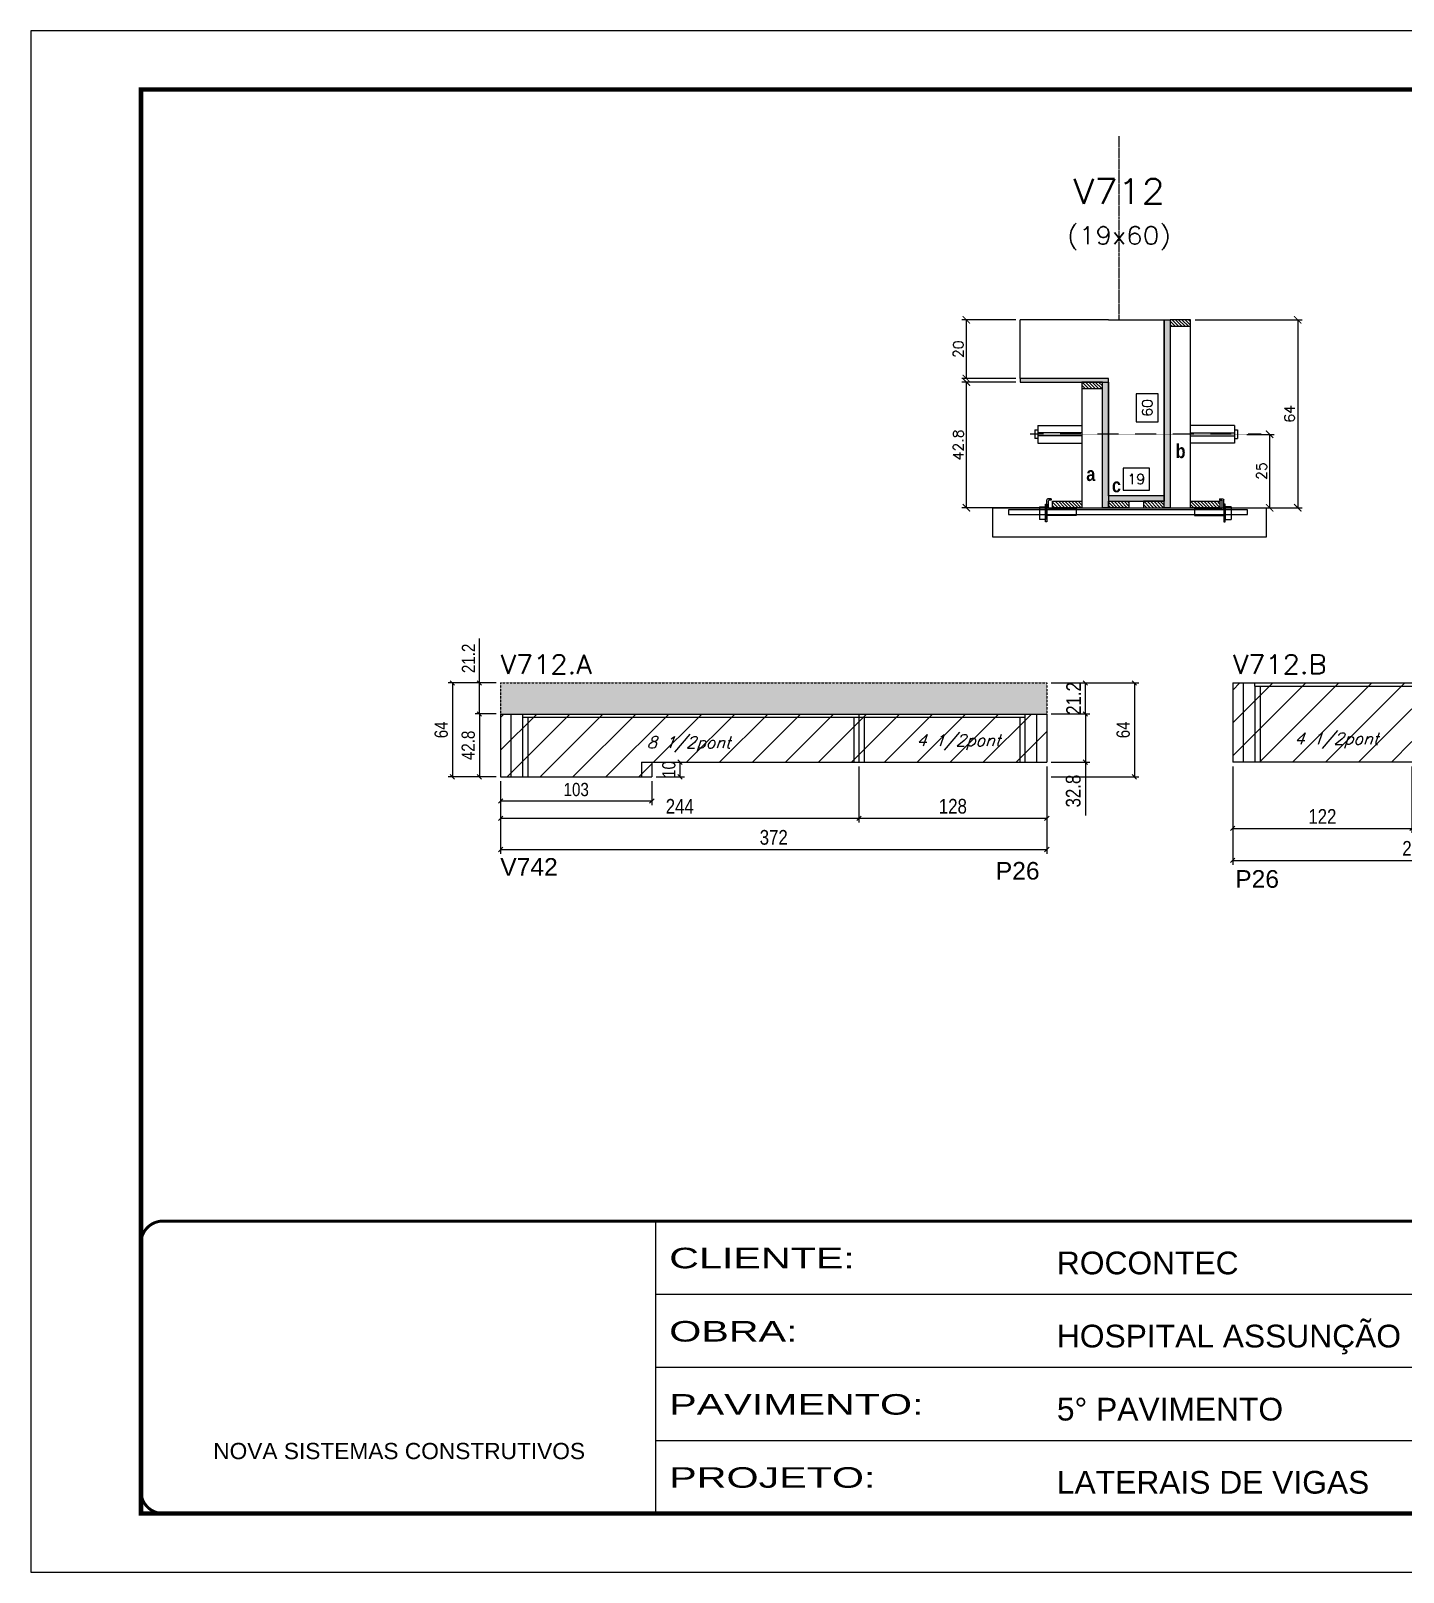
# Model space of a CAD drawing. Extents: x -20960 to -5926, y -2106 to 21915.
# Drawn here: x -9023 to -8089, y 16271 to 17321 of the extents above; entities that cross this region are included whole.
import ezdxf
from ezdxf.enums import TextEntityAlignment as Align

# ---------------------------------------------------------------- set-up
doc = ezdxf.new("R2010")
doc.units = 0
for name, pattern in [('CONTINUO', [0]), ('DASHED', [0.75, 0.5, -0.25]), ('HIDDEN', [0.375, 0.25, -0.125])]:
    doc.linetypes.add(name, pattern=pattern)
for name, color, linetype in [('5', 5, 'Continuous'), ('barrote', 251, 'Continuous'), ('COTA', 241, 'Continuous'), ('Cota Seção (2x)', 4, 'Continuous'), ('detalhes', 4, 'Continuous'), ('Painéis', 200, 'Continuous'), ('presilha', 1, 'Continuous'), ('Reaproveitamento', 251, 'Continuous'), ('SARR_2.2x7', 40, 'Continuous'), ('SARR_3.5x7', 81, 'Continuous'), ('TENSOR', 3, 'Continuous'), ('texto', 7, 'Continuous'), ('Texto de Titulo', 7, 'Continuous'), ('Texto Qtd Sarr', 242, 'Continuous')]:
    doc.layers.add(name, color=color, linetype=linetype)
for name, color, linetype, lineweight in [('CONCRETO', 251, 'Continuous', 25), ('Folhas', 255, 'Continuous', 9), ('Hachura', 251, 'Continuous', 9), ('Madeira', 126, 'Continuous', 18), ('SARRAFO DE PRESSAO', 251, 'DASHED', 9), ('SCO-___-LAJ', 2, 'Continuous', 0), ('Texto Seção', 7, 'Continuous', 15)]:
    doc.layers.add(name, color=color, linetype=linetype, lineweight=lineweight)
doc.styles.add('ARIAL', font='arial.ttf')
doc.styles.add('COTA TECNICA', font='techl___.ttf', dxfattribs={"height": 10})
doc.styles.add('COTA TECNICA-50', font='techl___.ttf', dxfattribs={"height": 9})
doc.styles.add('REGUA-120', font='ROMANS.shx', dxfattribs={"height": 15})
doc.styles.add('Romans', font='romans.shx')
doc.styles.get("Standard").update_dxf_attribs({"font": 'arial.ttf'})
doc.styles.add('TECNICA', font='techb___.ttf', dxfattribs={"height": 10})
doc.styles.add('Tecnologia', font='')
doc.styles.get('Tecnologia').set_extended_font_data('Forgotten Futurist')
doc.dimstyles.new('COTA PAINEL-50', dxfattribs={"dimtxt": 9, "dimasz": 3, "dimexe": 3, "dimexo": 3, "dimgap": 3, "dimtad": 1, "dimdec": 1, "dimzin": 12, "dimdsep": 46, "dimtxsty": 'COTA TECNICA-50', "dimblk1": 'OBLIQUE', "dimblk2": 'OBLIQUE', "dimsah": 1, "dimcen": 0.9, "dimclrd": 4, "dimclre": 4, "dimclrt": 240, "dimadec": 1, "dimazin": 3, "dimtfac": 1, "dimtdec": 1, "dimtmove": 0, "dimatfit": 3, "dimfxl": 1, "dimtolj": 1, "dimtzin": 12, "dimarcsym": 0})
doc.dimstyles.new('Cota Seção (2x)', dxfattribs={"dimtxt": 7, "dimasz": 5, "dimexe": 3, "dimexo": 3, "dimgap": 2, "dimtad": 3, "dimdec": 1, "dimlfac": 0.5, "dimzin": 12, "dimdsep": 46, "dimtxsty": 'Romans', "dimblk": 'ARCHTICK', "dimcen": 0, "dimclrd": 4, "dimclre": 4, "dimclrt": 1, "dimadec": 1, "dimazin": 3, "dimtfac": 1, "dimtdec": 1, "dimtmove": 0, "dimatfit": 3, "dimldrblk": 'OBLIQUE', "dimfxl": 1, "dimtolj": 1, "dimtzin": 12, "dimarcsym": 0})
doc.dimstyles.new('Cota Seção interna', dxfattribs={"dimtxt": 7, "dimasz": 6, "dimexe": 0.18, "dimexo": 2, "dimgap": -4, "dimtad": 3, "dimdec": 1, "dimlfac": 0.5, "dimzin": 12, "dimdsep": 46, "dimtxsty": 'Romans', "dimblk": 'ARCHTICK', "dimcen": 0.09, "dimse1": 1, "dimse2": 1, "dimsd1": 1, "dimsd2": 1, "dimclrd": 180, "dimclre": 5, "dimclrt": 1, "dimadec": 0, "dimazin": 3, "dimtfac": 1, "dimtdec": 1, "dimtofl": 0, "dimtmove": 0, "dimatfit": 3, "dimldrblk": 'ARCHTICK', "dimfxl": 1, "dimtolj": 1, "dimtzin": 0, "dimarcsym": 0})
doc.dimstyles.new('PAINEL', dxfattribs={"dimtxt": 10, "dimasz": 3, "dimexe": 3, "dimexo": 3, "dimgap": 3, "dimtad": 1, "dimdec": 1, "dimzin": 12, "dimdsep": 46, "dimtxsty": 'COTA TECNICA', "dimblk1": 'OBLIQUE', "dimblk2": 'OBLIQUE', "dimsah": 1, "dimcen": 0.9, "dimclrd": 4, "dimclre": 4, "dimclrt": 240, "dimadec": 1, "dimazin": 3, "dimtfac": 1, "dimtdec": 1, "dimtmove": 0, "dimatfit": 3, "dimfxl": 1, "dimtolj": 1, "dimtzin": 12, "dimarcsym": 0})
pattern_1 = [(45, (3022.372, 1212.04), (-11.22532, 11.22532), [])]

# ---------------------------------------------------------------- blocks, each defined once
blk = doc.blocks.new('9999999999')
at = {"color": 30, "linetype": 'CONTINUO'}
for p, q in [((98564.6, 34230.2), (98564.6, 34429.4)), ((98564.6, 34379.6), (99584, 34379.6)), ((98564.6, 34329.8), (99488, 34329.8)), ((98564.6, 34280), (99488, 34280))]:
    blk.add_line(p, q, dxfattribs=at)
at = {"color": 30, "linetype": 'CONTINUO', "const_width": 2}
blk.add_lwpolyline([(99584, 34230.2), (99584, 34414.4, 0.414214), (99569, 34429.4), (98229, 34429.4, 0.414214), (98214, 34414.4), (98214, 34245.2, 0.414214), (98229, 34230.2), (99584, 34230.2)], format="xyb", dxfattribs=at)
at = {"layer": 'Folhas'}
blk.add_lwpolyline([(98139, 34190.2), (99624, 34190.2), (99624, 35240.2), (98139, 35240.2)], close=True, dxfattribs=at)
at = {"layer": 'Folhas', "color": 30, "const_width": 3}
blk.add_lwpolyline([(98214, 34230.2), (99584, 34230.2), (99584, 35200.2), (98214, 35200.2)], close=True, dxfattribs=at)
at = {"color": 7, "linetype": 'Continuous', "ltscale": 5, "style": 'ARIAL'}
for s, height, p in [('ROCONTEC', 15.48, (98837.7, 34393.1)), ('HOSPITAL ASSUNÇÃO', 15.483, (98837.7, 34343.3)), ('5° PAVIMENTO', 15.483, (98837.7, 34293.5)), ('NOVA SISTEMAS CONSTRUTIVOS', 11.059, (98263.2, 34267.2)), ('LATERAIS DE VIGAS', 15.483, (98837.7, 34243.7))]:
    blk.add_text(s, height=height, dxfattribs=at).set_placement(p)
at = {"layer": 'Folhas', "color": 7, "style": 'Tecnologia', "width": 1.5}
for s, p in [('CLIENTE:', (98573.7, 34397.2)), ('OBRA:', (98573.7, 34347.3)), ('PAVIMENTO:', (98573.7, 34297.5)), ('PROJETO:', (98573.7, 34247.7))]:
    blk.add_text(s, height=14, dxfattribs=at).set_placement(p)
blk = doc.blocks.new('titulo1')
at = {"layer": 'Defpoints', "color": 252, "linetype": 'HIDDEN', "ltscale": 2}
blk.add_line((0, 0), (0, 125), dxfattribs=at)
at = {"layer": 'Defpoints', "style": 'Romans', "oblique": 15}
blk.add_attdef('FOLHA', text='', height=10, dxfattribs=at).set_placement((0, 15.6), align=Align.MIDDLE_CENTER)
at = {"layer": 'Texto Qtd Sarr', "color": 3, "style": 'Romans', "oblique": 15}
for tag, height, p in [('TITULO', 17, (0, 71.4)), ('SEÇÃO', 12, (0, 41.5))]:
    blk.add_attdef(tag, text='', height=height, dxfattribs=at).set_placement(p, align=Align.MIDDLE_CENTER)
blk = doc.blocks.new('_ArchTick')
at = {"color": 0, "linetype": 'ByBlock', "const_width": 0.15}
blk.add_lwpolyline([(-0.5, -0.5), (0.5, 0.5)], dxfattribs=at)
blk = doc.blocks.new('*D1689')
at = {"layer": 'COTA', "color": 4, "lineweight": -2, "transparency": 16777216}
for p, q in [((-8352.7, 17081.8), (-8389.4, 17081.8)), ((-8386.4, 16996.2), (-8386.4, 17081.8)), ((-8335.1, 16996.2), (-8389.4, 16996.2))]:
    blk.add_line(p, q, dxfattribs=at)
at = {"layer": 'Defpoints', "color": 0, "transparency": 16777216}
for p in [(-8386.4, 17081.8), (-8349.7, 17081.8), (-8332.1, 16996.2)]:
    blk.add_point(p, dxfattribs=at)
at = {"layer": 'COTA', "color": 4, "lineweight": -2, "transparency": 16777216, "xscale": 5, "yscale": 5, "zscale": 5}
for p, rotation in [((-8386.4, 17081.8), 90), ((-8386.4, 16996.2), 270)]:
    blk.add_blockref('_ArchTick', p, dxfattribs=dict(at, rotation=rotation))
at = {"layer": 'COTA', "color": 1, "transparency": 16777216, "insert": (-8391.9, 17039), "char_height": 7, "attachment_point": 5, "rotation": 90, "style": 'Romans'}
blk.add_mtext('\\A1;42.8', dxfattribs=at)
blk = doc.blocks.new('_Oblique')
at = {"color": 0, "linetype": 'ByBlock', "lineweight": -2}
blk.add_line((-0.5, -0.5), (0.5, 0.5), dxfattribs=at)
blk = doc.blocks.new('*D1690')
at = {"layer": 'COTA', "color": 4, "lineweight": -2, "transparency": 16777216}
for p, q in [((-8352.7, 17124.2), (-8389.4, 17124.2)), ((-8386.4, 17084.2), (-8386.4, 17124.2)), ((-8352.7, 17084.2), (-8389.4, 17084.2))]:
    blk.add_line(p, q, dxfattribs=at)
at = {"layer": 'Defpoints', "color": 0, "transparency": 16777216}
for p in [(-8386.4, 17124.2), (-8349.7, 17124.2), (-8349.7, 17084.2)]:
    blk.add_point(p, dxfattribs=at)
at = {"layer": 'COTA', "color": 4, "lineweight": -2, "transparency": 16777216, "xscale": 5, "yscale": 5, "zscale": 5}
for p, rotation in [((-8386.4, 17124.2), 90), ((-8386.4, 17084.2), 270)]:
    blk.add_blockref('_ArchTick', p, dxfattribs=dict(at, rotation=rotation))
at = {"layer": 'COTA', "color": 1, "transparency": 16777216, "insert": (-8391.9, 17104.2), "char_height": 7, "attachment_point": 5, "rotation": 90, "style": 'Romans'}
blk.add_mtext('\\A1;20', dxfattribs=at)
blk = doc.blocks.new('*D1691')
at = {"layer": 'Cota Seção (2x)', "color": 180, "lineweight": -2, "transparency": 16777216}
for p, q in [((-8255.7, 17073.7), (-8270.7, 17073.7)), ((-8270.7, 17073.7), (-8270.7, 17054.7)), ((-8255.7, 17054.7), (-8255.7, 17073.7)), ((-8270.7, 17054.7), (-8255.7, 17054.7))]:
    blk.add_line(p, q, dxfattribs=at)
at = {"layer": 'Defpoints', "color": 0, "transparency": 16777216}
for p in [(-8289.7, 17124.2), (-8251.7, 17124.2), (-8289.7, 17004.2)]:
    blk.add_point(p, dxfattribs=at)
at = {"layer": 'Cota Seção (2x)', "color": 1, "transparency": 16777216, "insert": (-8263.2, 17064.2), "char_height": 7, "attachment_point": 5, "rotation": 90, "style": 'Romans'}
blk.add_mtext('\\A1;60', dxfattribs=at)
blk = doc.blocks.new('PRESILHA METÁLICA 1')
at = {"layer": 'presilha'}
for p, q in [((7.5, 10.6), (7.5, 19.9)), ((12, 21), (8.6, 21)), ((9, 11.6), (9, 18.9)), ((12, 19.5), (9.6, 19.5)), ((12, 21), (12, 19.5)), ((0, 13), (6, 13)), ((0, 13), (0, 0)), ((6, 0), (0, 0)), ((6, 15.5), (7.5, 15.5)), ((6, -2.5), (6, 15.5)), ((6, 13), (6, 0)), ((7.5, 15.5), (7.5, -2.5)), ((37.5, 4.1), (7.5, 4.1)), ((37.5, 11), (9.6, 11)), ((37.5, 11), (37.5, 4.1)), ((7.5, -2.5), (6, -2.5))]:
    blk.add_line(p, q, dxfattribs=at)
for centre, radius, start, end in [((8.6, 19.9), 1.14, 90, 180), ((9.6, 18.9), 0.57, 90, 180), ((9.6, 11.6), 0.57, 180, 270)]:
    blk.add_arc(centre, radius, start, end, dxfattribs=at)
blk = doc.blocks.new('*D1692')
at = {"layer": 'Cota Seção (2x)', "color": 180, "lineweight": -2, "transparency": 16777216}
for p, q in [((-8261.7, 17023.2), (-8279.7, 17023.2)), ((-8279.7, 17023.2), (-8279.7, 17008.2)), ((-8261.7, 17008.2), (-8261.7, 17023.2)), ((-8279.7, 17008.2), (-8261.7, 17008.2))]:
    blk.add_line(p, q, dxfattribs=at)
at = {"layer": 'Defpoints', "color": 0, "transparency": 16777216}
for p in [(-8289.7, 17004.2), (-8289.7, 16996.2), (-8251.7, 16996.2)]:
    blk.add_point(p, dxfattribs=at)
at = {"layer": 'Cota Seção (2x)', "color": 1, "transparency": 16777216, "insert": (-8270.7, 17015.7), "char_height": 7, "attachment_point": 5, "style": 'Romans'}
blk.add_mtext('\\A1;19', dxfattribs=at)
blk = doc.blocks.new('*D1694')
at = {"layer": 'COTA', "color": 4, "lineweight": -2, "transparency": 16777216}
for p, q in [((-8230.7, 17124.2), (-8157.8, 17124.2)), ((-8160.8, 17124.2), (-8160.8, 16996.2)), ((-8230.7, 16996.2), (-8157.8, 16996.2))]:
    blk.add_line(p, q, dxfattribs=at)
at = {"layer": 'Defpoints', "color": 0, "transparency": 16777216}
for p in [(-8233.7, 17124.2), (-8233.7, 16996.2), (-8160.8, 16996.2)]:
    blk.add_point(p, dxfattribs=at)
at = {"layer": 'COTA', "color": 4, "lineweight": -2, "transparency": 16777216, "xscale": 5, "yscale": 5, "zscale": 5}
for p, rotation in [((-8160.8, 17124.2), 90), ((-8160.8, 16996.2), 270)]:
    blk.add_blockref('_ArchTick', p, dxfattribs=dict(at, rotation=rotation))
at = {"layer": 'COTA', "color": 1, "transparency": 16777216, "insert": (-8166.3, 17060.2), "char_height": 7, "attachment_point": 5, "rotation": 90, "style": 'Romans'}
blk.add_mtext('\\A1;64', dxfattribs=at)
blk = doc.blocks.new('*D1693')
at = {"layer": 'COTA', "color": 4, "lineweight": -2, "transparency": 16777216}
for p, q in [((-8195.4, 17046.2), (-8176.9, 17046.2)), ((-8179.9, 17046.2), (-8179.9, 16996.2)), ((-8195.4, 16996.2), (-8176.9, 16996.2))]:
    blk.add_line(p, q, dxfattribs=at)
at = {"layer": 'Defpoints', "color": 0, "transparency": 16777216}
for p in [(-8198.4, 17046.2), (-8198.4, 16996.2), (-8179.9, 16996.2)]:
    blk.add_point(p, dxfattribs=at)
at = {"layer": 'COTA', "color": 4, "lineweight": -2, "transparency": 16777216, "xscale": 5, "yscale": 5, "zscale": 5}
for p, rotation in [((-8179.9, 17046.2), 90), ((-8179.9, 16996.2), 270)]:
    blk.add_blockref('_ArchTick', p, dxfattribs=dict(at, rotation=rotation))
at = {"layer": 'COTA', "color": 1, "transparency": 16777216, "insert": (-8185.4, 17021.2), "char_height": 7, "attachment_point": 5, "rotation": 90, "style": 'Romans'}
blk.add_mtext('\\A1;25', dxfattribs=at)
blk = doc.blocks.new('*D1701')
at = {"layer": 'COTA', "color": 4, "linetype": 'ByBlock', "lineweight": -2, "transparency": 16777216}
for p, q in [((-8459.6, 16819.9), (-8459.6, 16781.7)), ((-8703.6, 16809.9), (-8703.6, 16781.7)), ((-8703.6, 16784.7), (-8459.6, 16784.7))]:
    blk.add_line(p, q, dxfattribs=at)
at = {"layer": 'Defpoints', "color": 0, "linetype": 'ByBlock', "transparency": 16777216}
for p in [(-8459.6, 16822.9), (-8703.6, 16812.9), (-8459.6, 16784.7)]:
    blk.add_point(p, dxfattribs=at)
at = {"layer": 'COTA', "color": 4, "linetype": 'ByBlock', "lineweight": -2, "transparency": 16777216, "xscale": 3, "yscale": 3, "zscale": 3, "rotation": 180}
blk.add_blockref('_Oblique', (-8703.6, 16784.7), dxfattribs=at)
at = {"layer": 'COTA', "color": 4, "linetype": 'ByBlock', "lineweight": -2, "transparency": 16777216, "xscale": 3, "yscale": 3, "zscale": 3}
blk.add_blockref('_Oblique', (-8459.6, 16784.7), dxfattribs=at)
at = {"layer": 'COTA', "color": 240, "linetype": 'ByBlock', "transparency": 16777216, "insert": (-8581.6, 16792.8), "char_height": 10, "attachment_point": 5, "style": 'COTA TECNICA'}
blk.add_mtext('\\A1;244', dxfattribs=at)
blk = doc.blocks.new('*D1702')
at = {"layer": 'COTA', "color": 4, "linetype": 'ByBlock', "lineweight": -2, "transparency": 16777216}
for p, q in [((-8459.6, 16819.9), (-8459.6, 16781.7)), ((-8331.6, 16819.9), (-8331.6, 16781.7)), ((-8459.6, 16784.7), (-8331.6, 16784.7))]:
    blk.add_line(p, q, dxfattribs=at)
at = {"layer": 'Defpoints', "color": 0, "linetype": 'ByBlock', "transparency": 16777216}
for p in [(-8459.6, 16822.9), (-8331.6, 16822.9), (-8331.6, 16784.7)]:
    blk.add_point(p, dxfattribs=at)
at = {"layer": 'COTA', "color": 4, "linetype": 'ByBlock', "lineweight": -2, "transparency": 16777216, "xscale": 3, "yscale": 3, "zscale": 3, "rotation": 180}
blk.add_blockref('_Oblique', (-8459.6, 16784.7), dxfattribs=at)
at = {"layer": 'COTA', "color": 4, "linetype": 'ByBlock', "lineweight": -2, "transparency": 16777216, "xscale": 3, "yscale": 3, "zscale": 3}
blk.add_blockref('_Oblique', (-8331.6, 16784.7), dxfattribs=at)
at = {"layer": 'COTA', "color": 240, "linetype": 'ByBlock', "transparency": 16777216, "insert": (-8395.6, 16792.8), "char_height": 10, "attachment_point": 5, "style": 'COTA TECNICA'}
blk.add_mtext('\\A1;128', dxfattribs=at)
blk = doc.blocks.new('*D1703')
at = {"layer": 'COTA', "color": 4, "linetype": 'ByBlock', "lineweight": -2, "transparency": 16777216}
for p, q in [((-8328.6, 16855.7), (-8302.4, 16855.7)), ((-8305.4, 16855.7), (-8305.4, 16822.9)), ((-8328.6, 16822.9), (-8302.4, 16822.9)), ((-8305.4, 16822.9), (-8305.4, 16786.5))]:
    blk.add_line(p, q, dxfattribs=at)
at = {"layer": 'Defpoints', "color": 0, "linetype": 'ByBlock', "transparency": 16777216}
for p in [(-8331.6, 16855.7), (-8331.6, 16822.9), (-8305.4, 16822.9)]:
    blk.add_point(p, dxfattribs=at)
at = {"layer": 'COTA', "color": 4, "linetype": 'ByBlock', "lineweight": -2, "transparency": 16777216, "xscale": 3, "yscale": 3, "zscale": 3}
for p, rotation in [((-8305.4, 16855.7), 90), ((-8305.4, 16822.9), 270)]:
    blk.add_blockref('_Oblique', p, dxfattribs=dict(at, rotation=rotation))
at = {"layer": 'COTA', "color": 240, "linetype": 'ByBlock', "transparency": 16777216, "insert": (-8313.6, 16803.2), "char_height": 10, "attachment_point": 5, "rotation": 90, "style": 'COTA TECNICA'}
blk.add_mtext('\\A1;32.8', dxfattribs=at)
blk = doc.blocks.new('*D1704')
at = {"layer": 'COTA', "color": 4, "linetype": 'ByBlock', "lineweight": -2, "transparency": 16777216}
for p, q in [((-8328.6, 16876.9), (-8302.4, 16876.9)), ((-8305.4, 16855.7), (-8305.4, 16876.9)), ((-8328.6, 16855.7), (-8302.4, 16855.7))]:
    blk.add_line(p, q, dxfattribs=at)
at = {"layer": 'Defpoints', "color": 0, "linetype": 'ByBlock', "transparency": 16777216}
for p in [(-8331.6, 16876.9), (-8305.4, 16876.9), (-8331.6, 16855.7)]:
    blk.add_point(p, dxfattribs=at)
at = {"layer": 'COTA', "color": 4, "linetype": 'ByBlock', "lineweight": -2, "transparency": 16777216, "xscale": 3, "yscale": 3, "zscale": 3}
for p, rotation in [((-8305.4, 16876.9), 90), ((-8305.4, 16855.7), 270)]:
    blk.add_blockref('_Oblique', p, dxfattribs=dict(at, rotation=rotation))
at = {"layer": 'COTA', "color": 240, "linetype": 'ByBlock', "transparency": 16777216, "insert": (-8313.4, 16866.3), "char_height": 10, "attachment_point": 5, "rotation": 90, "style": 'COTA TECNICA'}
blk.add_mtext('\\A1;21.2', dxfattribs=at)
blk = doc.blocks.new('*D1705')
at = {"layer": 'COTA', "color": 4, "linetype": 'ByBlock', "lineweight": -2, "transparency": 16777216}
for p, q in [((-8205, 16819.9), (-8205, 16774.8)), ((-8083, 16819.9), (-8083, 16774.8)), ((-8205, 16777.8), (-8083, 16777.8))]:
    blk.add_line(p, q, dxfattribs=at)
at = {"layer": 'Defpoints', "color": 0, "linetype": 'ByBlock', "transparency": 16777216}
for p in [(-8205, 16822.9), (-8083, 16822.9), (-8083, 16777.8)]:
    blk.add_point(p, dxfattribs=at)
at = {"layer": 'COTA', "color": 4, "linetype": 'ByBlock', "lineweight": -2, "transparency": 16777216, "xscale": 3, "yscale": 3, "zscale": 3, "rotation": 180}
blk.add_blockref('_Oblique', (-8205, 16777.8), dxfattribs=at)
at = {"layer": 'COTA', "color": 4, "linetype": 'ByBlock', "lineweight": -2, "transparency": 16777216, "xscale": 3, "yscale": 3, "zscale": 3}
blk.add_blockref('_Oblique', (-8083, 16777.8), dxfattribs=at)
at = {"layer": 'COTA', "color": 240, "linetype": 'ByBlock', "transparency": 16777216, "insert": (-8144, 16785.9), "char_height": 10, "attachment_point": 5, "style": 'COTA TECNICA'}
blk.add_mtext('\\A1;122', dxfattribs=at)
blk = doc.blocks.new('*D1710')
at = {"layer": 'COTA', "color": 4, "linetype": 'ByBlock', "lineweight": -2, "transparency": 16777216}
for p, q in [((-8331.6, 16819.9), (-8331.6, 16760.4)), ((-8703.6, 16809.9), (-8703.6, 16760.4)), ((-8703.6, 16763.4), (-8331.6, 16763.4))]:
    blk.add_line(p, q, dxfattribs=at)
at = {"layer": 'Defpoints', "color": 0, "linetype": 'ByBlock', "transparency": 16777216}
for p in [(-8331.6, 16822.9), (-8703.6, 16812.9), (-8331.6, 16763.4)]:
    blk.add_point(p, dxfattribs=at)
at = {"layer": 'COTA', "color": 4, "linetype": 'ByBlock', "lineweight": -2, "transparency": 16777216, "xscale": 3, "yscale": 3, "zscale": 3, "rotation": 180}
blk.add_blockref('_Oblique', (-8703.6, 16763.4), dxfattribs=at)
at = {"layer": 'COTA', "color": 4, "linetype": 'ByBlock', "lineweight": -2, "transparency": 16777216, "xscale": 3, "yscale": 3, "zscale": 3}
blk.add_blockref('_Oblique', (-8331.6, 16763.4), dxfattribs=at)
at = {"layer": 'COTA', "color": 240, "linetype": 'ByBlock', "transparency": 16777216, "insert": (-8517.6, 16771.6), "char_height": 10, "attachment_point": 5, "style": 'COTA TECNICA'}
blk.add_mtext('\\A1;372', dxfattribs=at)
blk = doc.blocks.new('*D1711')
at = {"layer": 'COTA', "color": 4, "linetype": 'ByBlock', "lineweight": -2, "transparency": 16777216}
for p, q in [((-8205, 16819.9), (-8205, 16753)), ((-7955, 16819.9), (-7955, 16753)), ((-8205, 16756), (-7955, 16756))]:
    blk.add_line(p, q, dxfattribs=at)
at = {"layer": 'Defpoints', "color": 0, "linetype": 'ByBlock', "transparency": 16777216}
for p in [(-8205, 16822.9), (-7955, 16822.9), (-7955, 16756)]:
    blk.add_point(p, dxfattribs=at)
at = {"layer": 'COTA', "color": 4, "linetype": 'ByBlock', "lineweight": -2, "transparency": 16777216, "xscale": 3, "yscale": 3, "zscale": 3, "rotation": 180}
blk.add_blockref('_Oblique', (-8205, 16756), dxfattribs=at)
at = {"layer": 'COTA', "color": 4, "linetype": 'ByBlock', "lineweight": -2, "transparency": 16777216, "xscale": 3, "yscale": 3, "zscale": 3}
blk.add_blockref('_Oblique', (-7955, 16756), dxfattribs=at)
at = {"layer": 'COTA', "color": 240, "linetype": 'ByBlock', "transparency": 16777216, "insert": (-8080, 16764.1), "char_height": 10, "attachment_point": 5, "style": 'COTA TECNICA'}
blk.add_mtext('\\A1;250', dxfattribs=at)
blk = doc.blocks.new('*D1695')
at = {"layer": 'COTA', "color": 4, "lineweight": -2, "transparency": 16777216}
for p, q in [((-8328.6, 16876.9), (-8269, 16876.9)), ((-8272, 16876.9), (-8272, 16812.9)), ((-8328.6, 16812.9), (-8269, 16812.9))]:
    blk.add_line(p, q, dxfattribs=at)
at = {"layer": 'Defpoints', "color": 0, "transparency": 16777216}
for p in [(-8331.6, 16876.9), (-8331.6, 16812.9), (-8272, 16812.9)]:
    blk.add_point(p, dxfattribs=at)
at = {"layer": 'COTA', "color": 4, "lineweight": -2, "transparency": 16777216, "xscale": 3, "yscale": 3, "zscale": 3}
for p, rotation in [((-8272, 16876.9), 90), ((-8272, 16812.9), 270)]:
    blk.add_blockref('_Oblique', p, dxfattribs=dict(at, rotation=rotation))
at = {"layer": 'COTA', "color": 240, "transparency": 16777216, "insert": (-8279.6, 16844.9), "char_height": 9, "attachment_point": 5, "rotation": 90, "style": 'COTA TECNICA-50'}
blk.add_mtext('\\A1;64', dxfattribs=at)
blk = doc.blocks.new('*D1696')
at = {"layer": 'COTA', "color": 4, "lineweight": -2, "transparency": 16777216}
for p, q in [((-8703.6, 16809.9), (-8703.6, 16793.5)), ((-8600.6, 16809.9), (-8600.6, 16793.5)), ((-8703.6, 16796.5), (-8600.6, 16796.5))]:
    blk.add_line(p, q, dxfattribs=at)
at = {"layer": 'Defpoints', "color": 0, "transparency": 16777216}
for p in [(-8703.6, 16812.9), (-8600.6, 16812.9), (-8600.6, 16796.5)]:
    blk.add_point(p, dxfattribs=at)
at = {"layer": 'COTA', "color": 4, "lineweight": -2, "transparency": 16777216, "xscale": 3, "yscale": 3, "zscale": 3, "rotation": 180}
blk.add_blockref('_Oblique', (-8703.6, 16796.5), dxfattribs=at)
at = {"layer": 'COTA', "color": 4, "lineweight": -2, "transparency": 16777216, "xscale": 3, "yscale": 3, "zscale": 3}
blk.add_blockref('_Oblique', (-8600.6, 16796.5), dxfattribs=at)
at = {"layer": 'COTA', "color": 240, "transparency": 16777216, "insert": (-8652.1, 16804.2), "char_height": 9, "attachment_point": 5, "style": 'COTA TECNICA-50'}
blk.add_mtext('\\A1;103', dxfattribs=at)
blk = doc.blocks.new('*D1697')
at = {"layer": 'COTA', "color": 4, "lineweight": -2, "transparency": 16777216}
for p, q in [((-8597.6, 16822.9), (-8578.4, 16822.9)), ((-8581.4, 16812.9), (-8581.4, 16822.9)), ((-8597.6, 16812.9), (-8578.4, 16812.9))]:
    blk.add_line(p, q, dxfattribs=at)
at = {"layer": 'Defpoints', "color": 0, "transparency": 16777216}
for p in [(-8600.6, 16822.9), (-8581.4, 16822.9), (-8600.6, 16812.9)]:
    blk.add_point(p, dxfattribs=at)
at = {"layer": 'COTA', "color": 4, "lineweight": -2, "transparency": 16777216, "xscale": 3, "yscale": 3, "zscale": 3}
for p, rotation in [((-8581.4, 16822.9), 90), ((-8581.4, 16812.9), 270)]:
    blk.add_blockref('_Oblique', p, dxfattribs=dict(at, rotation=rotation))
at = {"layer": 'COTA', "color": 240, "transparency": 16777216, "insert": (-8589, 16817.9), "char_height": 9, "attachment_point": 5, "rotation": 90, "style": 'COTA TECNICA-50'}
blk.add_mtext('\\A1;10', dxfattribs=at)
blk = doc.blocks.new('*D1698')
at = {"layer": 'COTA', "color": 4, "lineweight": -2, "transparency": 16777216}
for p, q in [((-8706.6, 16855.7), (-8721, 16855.7)), ((-8718, 16855.7), (-8718, 16812.9)), ((-8706.6, 16812.9), (-8721, 16812.9))]:
    blk.add_line(p, q, dxfattribs=at)
at = {"layer": 'Defpoints', "color": 0, "transparency": 16777216}
for p in [(-8703.6, 16855.7), (-8718, 16812.9), (-8703.6, 16812.9)]:
    blk.add_point(p, dxfattribs=at)
at = {"layer": 'COTA', "color": 4, "lineweight": -2, "transparency": 16777216, "xscale": 3, "yscale": 3, "zscale": 3}
for p, rotation in [((-8718, 16855.7), 90), ((-8718, 16812.9), 270)]:
    blk.add_blockref('_Oblique', p, dxfattribs=dict(at, rotation=rotation))
at = {"layer": 'COTA', "color": 240, "transparency": 16777216, "insert": (-8725.6, 16834.3), "char_height": 9, "attachment_point": 5, "rotation": 90, "style": 'COTA TECNICA-50'}
blk.add_mtext('\\A1;42.8', dxfattribs=at)
blk = doc.blocks.new('*D1699')
at = {"layer": 'COTA', "color": 4, "lineweight": -2, "transparency": 16777216}
for p, q in [((-8718, 16876.9), (-8718, 16907.2)), ((-8706.6, 16876.9), (-8721, 16876.9)), ((-8718, 16855.7), (-8718, 16876.9)), ((-8706.6, 16855.7), (-8721, 16855.7))]:
    blk.add_line(p, q, dxfattribs=at)
at = {"layer": 'Defpoints', "color": 0, "transparency": 16777216}
for p in [(-8718, 16876.9), (-8703.6, 16876.9), (-8703.6, 16855.7)]:
    blk.add_point(p, dxfattribs=at)
at = {"layer": 'COTA', "color": 4, "lineweight": -2, "transparency": 16777216, "xscale": 3, "yscale": 3, "zscale": 3}
for p, rotation in [((-8718, 16876.9), 90), ((-8718, 16855.7), 270)]:
    blk.add_blockref('_Oblique', p, dxfattribs=dict(at, rotation=rotation))
at = {"layer": 'COTA', "color": 240, "transparency": 16777216, "insert": (-8725.5, 16893.6), "char_height": 9, "attachment_point": 5, "rotation": 90, "style": 'COTA TECNICA-50'}
blk.add_mtext('\\A1;21.2', dxfattribs=at)
blk = doc.blocks.new('*D1700')
at = {"layer": 'COTA', "color": 4, "lineweight": -2, "transparency": 16777216}
for p, q in [((-8706.6, 16876.9), (-8739.4, 16876.9)), ((-8736.4, 16876.9), (-8736.4, 16812.9)), ((-8706.6, 16812.9), (-8739.4, 16812.9))]:
    blk.add_line(p, q, dxfattribs=at)
at = {"layer": 'Defpoints', "color": 0, "transparency": 16777216}
for p in [(-8703.6, 16876.9), (-8736.4, 16812.9), (-8703.6, 16812.9)]:
    blk.add_point(p, dxfattribs=at)
at = {"layer": 'COTA', "color": 4, "lineweight": -2, "transparency": 16777216, "xscale": 3, "yscale": 3, "zscale": 3}
for p, rotation in [((-8736.4, 16876.9), 90), ((-8736.4, 16812.9), 270)]:
    blk.add_blockref('_Oblique', p, dxfattribs=dict(at, rotation=rotation))
at = {"layer": 'COTA', "color": 240, "transparency": 16777216, "insert": (-8744, 16844.9), "char_height": 9, "attachment_point": 5, "rotation": 90, "style": 'COTA TECNICA-50'}
blk.add_mtext('\\A1;64', dxfattribs=at)

msp = doc.modelspace()

# ---------------------------------------------------------------- hatches: boundary and pattern name
at = {"layer": 'COTA', "linetype": 'DASHED', "ltscale": 0.3}
h = msp.add_hatch(dxfattribs=at)
h.set_pattern_fill('AR-CONC', color=256, scale=0.03)
h.set_pattern_definition([(50, (-141402.4504, -16639.623), (5.46554007, -0.47817257), [0.5715, -6.2865]), (355, (-141402.4504, -16639.623), (-1.05730264, 5.73170536), [0.4572, -5.02921753]), (100.4514447, (-141401.995, -16639.663), (4.40823741, 5.25353256), [0.48570026, -5.34270734]), (46.1842, (-141402.4504, -16638.099), (8.13237123, -1.26126984), [0.85725, -9.42975]), (96.6355576, (-141401.773, -16638.204), (7.122124, 7.42278374), [0.7285507, -8.01406824]), (351.184151, (-141402.45, -16638.099), (7.122124, 7.42278374), [0.685799, -7.54379196]), (21, (-141401.6884, -16638.48), (4.54843174, -3.06795595), [0.5715, -6.2865]), (326, (-141401.6884, -16638.48), (1.85406085, 5.52563898), [0.4572, -5.0292]), (71.451445, (-141401.3094, -16638.736), (6.40249258, 2.45768307), [0.48570026, -5.34269813]), (37.5, (-141402.4504, -16639.623), (0.092658098, 2.536651166), [0, -4.96824, 0, -5.1054, 0, -5.04825]), (7.5, (-141402.4504, -16639.623), (2.004589875, 3.005417245), [0, -2.91084, 0, -4.85394, 0, -1.92405]), (327.5, (-141404.1497, -16639.623), (4.067717855, -0.17186232), [0, -1.905, 0, -5.9436, 0, -7.8867]), (317.5, (-141404.9117, -16639.623), (4.44387544, 0.76279473), [0, -2.4765, 0, -3.94716, 0, -5.6007])])
h.paths.add_polyline_path([(-8331.6, 16855.68), (-8331.6, 16876.88), (-8703.6, 16876.88), (-8703.6, 16855.68)])
at = {"layer": 'Hachura'}
h = msp.add_hatch(color=256, dxfattribs=at)
h.dxf.hatch_style = 1
h.paths.add_polyline_path([(-8251.73, 17124.22), (-8247.73, 17124.22), (-8247.73, 16996.22), (-8251.73, 16996.22)])
h = msp.add_hatch(dxfattribs=at)
h.set_pattern_fill('ANSI31', color=256, scale=0.5, angle=270, style=0)
h.set_pattern_definition([(315, (14598.0916, 8816.5795), (1.12253202, 1.12253202), [])])
h.paths.add_polyline_path([(-8233.73, 17119.82), (-8233.73, 17124.22), (-8247.73, 17124.22), (-8247.73, 17119.82)])
h = msp.add_hatch(color=256, dxfattribs=at)
h.dxf.hatch_style = 1
h.paths.add_polyline_path([(-8289.73, 17081.85), (-8289.73, 17084.25), (-8349.73, 17084.25), (-8349.73, 17081.85)])
h = msp.add_hatch(dxfattribs=at)
h.set_pattern_fill('ANSI31', color=256, scale=0.5, angle=270, style=0)
h.set_pattern_definition([(315, (14658.0916, 8774.2053), (1.12253202, 1.12253202), [])])
h.paths.add_polyline_path([(-8293.73, 17077.45), (-8293.73, 17081.85), (-8307.73, 17081.85), (-8307.73, 17077.45)])
h = msp.add_hatch(color=256, dxfattribs=at)
h.dxf.hatch_style = 1
h.paths.add_polyline_path([(-8293.73, 17081.85), (-8289.73, 17081.85), (-8289.73, 16996.22), (-8293.73, 16996.22)])
h = msp.add_hatch(dxfattribs=at)
h.set_pattern_fill('ANSI31', color=256, scale=0.5, angle=270, style=0)
h.set_pattern_definition([(315, (14658.0916, 8766.5795), (1.12253202, 1.12253202), [])])
h.paths.add_polyline_path([(-8327.73, 16996.22), (-8327.73, 17000.62), (-8307.73, 17000.62), (-8307.73, 16996.22)])
h = msp.add_hatch(color=256, dxfattribs=at)
h.dxf.hatch_style = 1
h.paths.add_polyline_path([(-8251.73, 17000.62), (-8251.73, 17004.22), (-8289.73, 17004.22), (-8289.73, 17000.62)])
h = msp.add_hatch(dxfattribs=at)
h.set_pattern_fill('ANSI31', color=256, scale=0.5, angle=270, style=0)
h.set_pattern_definition([(315, (14666.8916, 8766.5795), (1.12253202, 1.12253202), [])])
h.paths.add_polyline_path([(-8289.73, 16996.22), (-8289.73, 17000.62), (-8275.73, 17000.62), (-8275.73, 16996.22)])
h = msp.add_hatch(dxfattribs=at)
h.set_pattern_fill('ANSI31', color=256, scale=0.5, angle=270, style=0)
h.set_pattern_definition([(315, (14666.8937, 8766.5795), (1.12253202, 1.12253202), [])])
h.paths.add_polyline_path([(-8251.73, 16996.22), (-8251.73, 17000.62), (-8265.73, 17000.62), (-8265.73, 16996.22)])
h = msp.add_hatch(dxfattribs=at)
h.set_pattern_fill('ANSI31', color=256, scale=0.5, angle=270, style=0)
h.set_pattern_definition([(315, (14564.0916, 8766.5795), (1.12253202, 1.12253202), [])])
h.paths.add_polyline_path([(-8233.73, 16996.22), (-8233.73, 17000.62), (-8213.73, 17000.62), (-8213.73, 16996.22)])
at = {"layer": 'Reaproveitamento', "linetype": 'ByBlock'}
h = msp.add_hatch(dxfattribs=at)
h.set_pattern_fill('ANSI31', color=256, scale=5)
h.set_pattern_definition([(45, (-141402.45, -16644.623), (-11.2253202, 11.2253202), [])])
h.paths.add_polyline_path([(-8204.95, 16876.88), (-8204.95, 16822.88), (-8082.95, 16822.88), (-8082.95, 16876.88)])
at = {"layer": 'Reaproveitamento', "ltscale": 25}
h = msp.add_hatch(dxfattribs=at)
h.set_pattern_fill('ANSI31', color=256, scale=5)
h.set_pattern_definition(pattern_1)
h.paths.add_polyline_path([(-8600.6, 16812.88), (-8600.6, 16822.88), (-8459.6, 16822.88), (-8459.6, 16855.68), (-8703.6, 16855.68), (-8703.6, 16812.88)])
h = msp.add_hatch(dxfattribs=at)
h.set_pattern_fill('ANSI31', color=256, scale=5)
h.set_pattern_definition(pattern_1)
h.paths.add_polyline_path([(-8459.6, 16822.88), (-8331.6, 16822.88), (-8331.6, 16855.68), (-8459.6, 16855.68)])

# ---------------------------------------------------------------- linework, layer by layer
at = {"ltscale": 3}
for p, q in [((-8337.73, 17052.27), (-8337.73, 17040.27)), ((-8337.73, 17052.27), (-8307.73, 17052.27)), ((-8203.73, 17052.27), (-8233.73, 17052.27)), ((-8203.73, 17052.27), (-8203.73, 17040.27)), ((-8339.73, 17049.27), (-8339.73, 17043.27)), ((-8339.73, 17049.27), (-8337.73, 17049.27)), ((-8337.73, 17043.27), (-8339.73, 17043.27)), ((-8307.73, 17047.27), (-8337.73, 17047.27)), ((-8307.73, 17045.27), (-8337.73, 17045.27)), ((-8233.73, 17047.27), (-8203.73, 17047.27)), ((-8233.73, 17045.27), (-8203.73, 17045.27)), ((-8203.73, 17049.27), (-8201.73, 17049.27)), ((-8203.73, 17043.27), (-8201.73, 17043.27)), ((-8201.73, 17049.27), (-8201.73, 17043.27)), ((-8337.73, 17040.27), (-8307.73, 17040.27)), ((-8203.73, 17040.27), (-8233.73, 17040.27))]:
    msp.add_line(p, q, dxfattribs=at)
at = {"layer": 'barrote'}
msp.add_lwpolyline([(-8182.36, 16976.22), (-8368.33, 16976.22), (-8368.33, 16996.22), (-8182.36, 16996.22)], close=True, dxfattribs=at)
at = {"layer": 'CONCRETO'}
for p, q in [((-8289.73, 17124.25), (-8349.73, 17124.25)), ((-8289.73, 17124.22), (-8289.73, 17124.22))]:
    msp.add_line(p, q, dxfattribs=at)
msp.add_lwpolyline([(-8289.73, 17124.22), (-8289.73, 17124.22), (-8251.73, 17124.22), (-8251.73, 17000.62), (-8251.73, 17000.62), (-8251.73, 17004.22), (-8289.73, 17004.22), (-8289.73, 17084.25), (-8349.73, 17084.25), (-8349.73, 17124.25)], dxfattribs=at)
at = {"layer": 'COTA', "linetype": 'DASHED', "ltscale": 0.3}
for p, q in [((-8703.6, 16876.88), (-8331.6, 16876.88)), ((-8703.6, 16876.88), (-8703.6, 16855.68)), ((-8331.6, 16876.88), (-8331.6, 16855.68))]:
    msp.add_line(p, q, dxfattribs=at)
at = {"layer": 'Madeira'}
for points in [[(-8233.73, 17119.82), (-8233.73, 17124.22), (-8247.73, 17124.22), (-8247.73, 17119.82)], [(-8233.73, 17124.22), (-8247.73, 17124.22), (-8247.73, 16996.22), (-8233.73, 16996.22)], [(-8293.73, 17077.45), (-8293.73, 17081.85), (-8307.73, 17081.85), (-8307.73, 17077.45)], [(-8293.73, 17081.85), (-8307.73, 17081.85), (-8307.73, 16996.22), (-8293.73, 16996.22)], [(-8327.73, 16996.22), (-8327.73, 17000.62), (-8307.73, 17000.62), (-8307.73, 16996.22)], [(-8289.73, 16996.22), (-8289.73, 17000.62), (-8275.73, 17000.62), (-8275.73, 16996.22)], [(-8251.73, 16996.22), (-8251.73, 17000.62), (-8265.73, 17000.62), (-8265.73, 16996.22)], [(-8233.73, 16996.22), (-8233.73, 17000.62), (-8213.73, 17000.62), (-8213.73, 16996.22)]]:
    msp.add_lwpolyline(points, close=True, dxfattribs=at)
at = {"layer": 'Painéis', "linetype": 'ByBlock'}
for p, q in [((-8204.95, 16876.88), (-7954.95, 16876.88)), ((-8204.95, 16876.88), (-8204.95, 16822.88)), ((-8703.6, 16855.68), (-8331.6, 16855.68)), ((-8703.6, 16855.68), (-8703.6, 16812.88)), ((-8459.6, 16855.68), (-8459.6, 16822.88)), ((-8331.6, 16855.68), (-8331.6, 16822.88)), ((-8600.6, 16822.88), (-8331.6, 16822.88)), ((-8600.6, 16822.88), (-8600.6, 16812.88)), ((-7954.95, 16822.88), (-8204.95, 16822.88)), ((-8703.6, 16812.88), (-8600.6, 16812.88))]:
    msp.add_line(p, q, dxfattribs=at)
at = {"layer": 'Painéis'}
for points in [[(-8251.73, 17124.22), (-8247.73, 17124.22), (-8247.73, 16996.22), (-8251.73, 16996.22)], [(-8289.73, 17081.85), (-8289.73, 17084.25), (-8349.73, 17084.25), (-8349.73, 17081.85)], [(-8293.73, 17081.85), (-8289.73, 17081.85), (-8289.73, 16996.22), (-8293.73, 16996.22)], [(-8251.73, 17000.62), (-8251.73, 17004.22), (-8289.73, 17004.22), (-8289.73, 17000.62)]]:
    msp.add_lwpolyline(points, close=True, dxfattribs=at)
at = {"layer": 'SARR_2.2x7', "linetype": 'Continuous', "ltscale": 50}
for p, q in [((-8197.95, 16876.88), (-8197.95, 16822.88)), ((-8189.95, 16874.68), (-8189.95, 16876.88)), ((-8189.95, 16874.68), (-8082.95, 16874.68)), ((-8696.6, 16855.68), (-8696.6, 16812.88)), ((-8688.6, 16853.48), (-8459.6, 16853.48)), ((-8459.6, 16853.48), (-8346.6, 16853.48)), ((-8338.6, 16855.68), (-8338.6, 16822.88)), ((-8607.6, 16822.88), (-8607.6, 16812.88)), ((-8607.6, 16822.88), (-8600.6, 16822.88))]:
    msp.add_line(p, q, dxfattribs=at)
at = {"layer": 'SARR_3.5x7'}
for p, q in [((-8189.95, 16874.68), (-8189.95, 16822.88)), ((-8186.45, 16874.68), (-8186.45, 16822.88)), ((-8688.6, 16855.68), (-8688.6, 16812.88)), ((-8685.1, 16853.48), (-8685.1, 16812.88)), ((-8463.1, 16853.48), (-8463.1, 16822.88)), ((-8456.1, 16853.48), (-8456.1, 16822.88)), ((-8350.1, 16853.48), (-8350.1, 16822.88)), ((-8346.6, 16855.68), (-8346.6, 16822.88))]:
    msp.add_line(p, q, dxfattribs=at)
at = {"layer": 'SCO-___-LAJ', "color": 1}
msp.add_lwpolyline([(-8194.87, 16994.89), (-8357.67, 16994.89), (-8357.67, 16991.69), (-8194.87, 16991.69)], close=True, dxfattribs=at)
at = {"layer": 'TENSOR', "linetype": 'HIDDEN', "ltscale": 0.5}
msp.add_line((-8185.73, 17046.27), (-8343.03, 17046.27), dxfattribs=at)

# ---------------------------------------------------------------- block references
at = {"layer": 'presilha', "yscale": 0.6666666666666666, "zscale": 0.6666666666666666}
for p, xscale in [((-8336.59, 16988.26), 0.6666666666666666), ((-8206.15, 16988.26), -0.6666666666666666)]:
    msp.add_blockref('PRESILHA METÁLICA 1', p, dxfattribs=dict(at, xscale=xscale))
at = {"layer": 'SARRAFO DE PRESSAO', "color": 6, "linetype": 'ByBlock'}
msp.add_blockref('9999999999', (-107162.48, -17919.11), dxfattribs=at)
at = {"layer": 'Texto Seção'}
ref = msp.add_blockref('titulo1', (-8282.41, 17124.22), dxfattribs=at)
ref.add_attrib('TITULO', 'V712', dxfattribs={"layer": 'Texto de Titulo', "color": 7, "height": 17, "style": 'Romans', "width": 1.1}).set_placement((-8282.41, 17211.72), align=Align.MIDDLE_CENTER)
ref.add_attrib('SEÇÃO', '(19x60)', dxfattribs={"layer": 'Texto de Titulo', "color": 7, "height": 12, "style": 'Romans', "width": 1.1}).set_placement((-8282.41, 17181.72), align=Align.MIDDLE_CENTER)

# ---------------------------------------------------------------- texts
at = {"layer": '5', "linetype": 'Continuous'}
for s, p in [('V742', (-8703.83, 16745.53)), ('P26', (-8366.38, 16742.9)), ('P26', (-8203.35, 16737.34))]:
    msp.add_text(s, height=12, rotation=0.00004, dxfattribs=at).set_placement(p)
at = {"layer": 'detalhes', "style": 'TECNICA'}
for s, p in [('b', (-8243.9, 17030.03)), ('a', (-8304.73, 17014.41)), ('c', (-8287.3, 17006.72))]:
    msp.add_text(s, height=9.6, dxfattribs=at).set_placement(p)
at = {"layer": 'texto', "color": 2, "char_height": 8, "attachment_point": 5, "style": 'Romans'}
for s, insert in [('{\\Q19;\\C256;4 1/2pont}', (-8391.77, 16836.49)), ('{\\Q19;\\C256;4 1/2pont}', (-8134.39, 16837.62)), ('{\\Q19;\\C256;8 1/2pont}', (-8575.5, 16835.04))]:
    msp.add_mtext(s, dxfattribs=dict(at, insert=insert))
at = {"layer": 'Texto Seção', "style": 'REGUA-120', "width": 1.05}
for s, p in [('V712.A', (-8703.6, 16883.06)), ('V712.B', (-8204.95, 16883.06))]:
    msp.add_text(s, height=13, dxfattribs=at).set_placement(p)

# ---------------------------------------------------------------- dimensions: what is measured, and where the dimension line sits
at = {"layer": 'COTA'}
for base, p1, p2, dimstyle, picture, middle in [((-8386.44, 17124.25), (-8349.73, 17084.25), (-8349.73, 17124.25), 'Cota Seção (2x)', '*D1690', (-8391.94, 17104.25)), ((-8160.76, 16996.22), (-8233.73, 17124.22), (-8233.73, 16996.22), 'Cota Seção (2x)', '*D1694', (-8166.26, 17060.22)), ((-8386.44, 17081.85), (-8332.13, 16996.22), (-8349.73, 17081.85), 'Cota Seção (2x)', '*D1689', (-8391.94, 17039.04)), ((-8179.87, 16996.22), (-8198.42, 17046.19), (-8198.42, 16996.22), 'Cota Seção (2x)', '*D1693', (-8185.37, 17021.21)), ((-8717.99, 16876.88), (-8703.6, 16855.68), (-8703.6, 16876.88), 'COTA PAINEL-50', '*D1699', (-8725.54, 16893.55)), ((-8736.4, 16812.88), (-8703.6, 16876.88), (-8703.6, 16812.88), 'COTA PAINEL-50', '*D1700', (-8743.99, 16844.88)), ((-8271.99, 16812.88), (-8331.6, 16876.88), (-8331.6, 16812.88), 'COTA PAINEL-50', '*D1695', (-8279.58, 16844.88)), ((-8717.99, 16812.88), (-8703.6, 16855.68), (-8703.6, 16812.88), 'COTA PAINEL-50', '*D1698', (-8725.57, 16834.28))]:
    dim = msp.add_linear_dim(base=base, p1=p1, p2=p2, angle=90, dimstyle=dimstyle, dxfattribs=at)
    dim.commit()
    dim.dimension.update_dxf_attribs({"geometry": picture, "text_midpoint": middle})
at = {"layer": 'COTA', "linetype": 'ByBlock'}
dim = msp.add_linear_dim(base=(-8305.38, 16876.88), p1=(-8331.6, 16855.68), p2=(-8331.6, 16876.88), angle=90, dimstyle='PAINEL', dxfattribs=at)
dim.commit()
dim.dimension.update_dxf_attribs({"geometry": '*D1704', "text_midpoint": (-8305.38, 16866.28), "dimtype": 160})
dim = msp.add_linear_dim(base=(-8305.38, 16822.88), p1=(-8331.6, 16855.68), p2=(-8331.6, 16822.88), angle=90, dimstyle='PAINEL', dxfattribs=at)
dim.commit()
dim.dimension.update_dxf_attribs({"geometry": '*D1703', "text_midpoint": (-8313.62, 16803.19)})
for base, p1, p2, picture, middle in [((-8459.6, 16784.72), (-8703.6, 16812.88), (-8459.6, 16822.88), '*D1701', (-8581.6, 16792.79)), ((-8331.6, 16763.41), (-8703.6, 16812.88), (-8331.6, 16822.88), '*D1710', (-8517.6, 16771.63)), ((-8082.95, 16777.84), (-8204.95, 16822.88), (-8082.95, 16822.88), '*D1705', (-8143.95, 16785.9)), ((-7954.95, 16755.96), (-8204.95, 16822.88), (-7954.95, 16822.88), '*D1711', (-8079.95, 16764.07))]:
    dim = msp.add_linear_dim(base=base, p1=p1, p2=p2, dimstyle='PAINEL', dxfattribs=at)
    dim.commit()
    dim.dimension.update_dxf_attribs({"geometry": picture, "text_midpoint": middle})
at = {"layer": 'COTA'}
dim = msp.add_linear_dim(base=(-8581.43, 16822.88), p1=(-8600.6, 16812.88), p2=(-8600.6, 16822.88), angle=90, dimstyle='COTA PAINEL-50', dxfattribs=at)
dim.commit()
dim.dimension.update_dxf_attribs({"geometry": '*D1697', "text_midpoint": (-8581.43, 16817.88), "dimtype": 160})
at = {"layer": 'COTA', "linetype": 'ByBlock'}
dim = msp.add_linear_dim(base=(-8331.6, 16784.72), p1=(-8459.6, 16822.88), p2=(-8331.6, 16822.88), dimstyle='PAINEL', override={"dimtmove": 1}, dxfattribs=at)
dim.commit()
dim.dimension.update_dxf_attribs({"geometry": '*D1702', "text_midpoint": (-8395.6, 16792.82)})
at = {"layer": 'COTA'}
dim = msp.add_linear_dim(base=(-8600.6, 16796.54), p1=(-8703.6, 16812.88), p2=(-8600.6, 16812.88), dimstyle='COTA PAINEL-50', dxfattribs=at)
dim.commit()
dim.dimension.update_dxf_attribs({"geometry": '*D1696', "text_midpoint": (-8652.1, 16804.23)})
at = {"layer": 'Cota Seção (2x)'}
dim = msp.add_linear_dim(base=(-8251.73, 17124.22), p1=(-8289.73, 17004.22), p2=(-8289.73, 17124.22), angle=90, dimstyle='Cota Seção interna', dxfattribs=at)
dim.commit()
dim.dimension.update_dxf_attribs({"geometry": '*D1691', "text_midpoint": (-8251.73, 17064.22), "dimtype": 160})
dim = msp.add_linear_dim(base=(-8289.73, 17004.22), p1=(-8251.73, 16996.22), p2=(-8289.73, 16996.22), angle=180, dimstyle='Cota Seção interna', dxfattribs=at)
dim.commit()
dim.dimension.update_dxf_attribs({"geometry": '*D1692', "text_midpoint": (-8270.73, 17015.72)})

doc.saveas('drawing.dxf')
